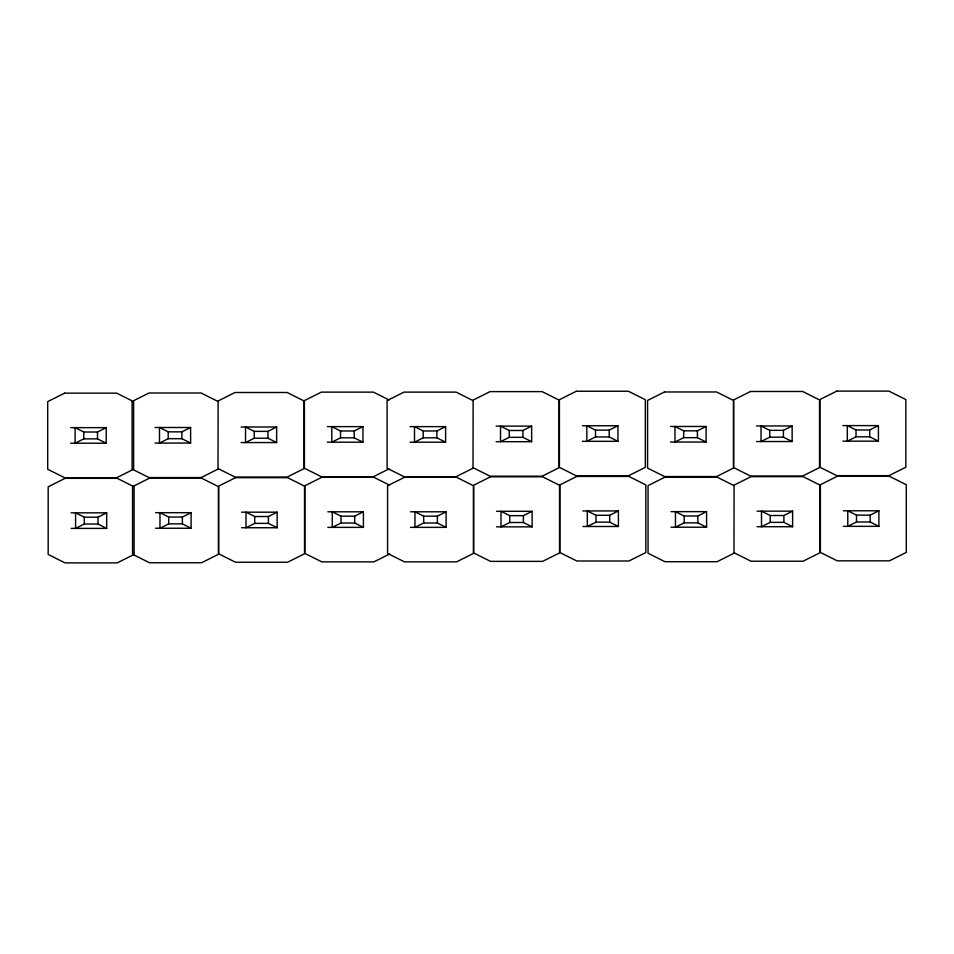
<?xml version="1.0" encoding="UTF-8"?>
<svg xmlns="http://www.w3.org/2000/svg" width="954" height="954" viewBox="0 0 954 954"><rect width="100%" height="100%" fill="white"/><g stroke="black" fill="none" stroke-linecap="round" stroke-linejoin="round"><path stroke-width="1.43" d="M106.216 443.216L97.499 438.864L83.821 438.864L75.104 443.216L75.104 427.654L83.821 432.019L97.499 432.019L106.216 427.654L106.216 443.216L70.656 443.216M190.609 443.061L181.892 438.697L168.214 438.697L159.497 443.061L159.497 427.499L168.214 431.852L181.892 431.852L190.609 427.499L190.609 443.061L155.049 443.061M276.648 442.561L267.931 438.208L254.241 438.208L245.524 442.561L245.524 426.998L254.241 431.363L267.931 431.363L276.648 426.998L276.648 442.561L241.088 442.561M106.693 528.397L97.976 524.032L84.298 524.032L75.581 528.397L75.581 512.835L84.298 517.199L97.976 517.199L106.693 512.835L106.693 528.397L71.133 528.397M191.086 528.242L182.369 523.877L168.679 523.877L159.974 528.242L159.974 512.68L168.679 517.032L182.369 517.032L191.086 512.68L191.086 528.242L155.526 528.242M362.937 442.191L354.22 437.826L340.53 437.826L331.813 442.191L331.813 426.629L340.53 430.993L354.22 430.993L362.937 426.629L362.937 442.191L327.365 442.191M445.613 442.191L436.896 437.826L423.218 437.826L414.501 442.191L414.501 426.629L423.218 430.981L436.896 430.981L445.613 426.629L445.613 442.191L410.053 442.191M277.125 527.741L268.408 523.376L254.718 523.376L246.001 527.741L246.001 512.179L254.718 516.531L268.408 516.531L277.125 512.179L277.125 527.741L241.565 527.741M389.029 468.891L373.419 476.69L321.331 476.69L304.409 468.235L304.409 400.585L321.331 392.13L373.419 392.13L389.029 399.929M531.652 441.69L522.935 437.326L509.245 437.326L500.528 441.69L500.528 426.128L509.245 430.481L522.935 430.481L531.652 426.128L531.652 441.69L496.092 441.69M363.414 527.371L354.697 523.007L341.007 523.007L332.29 527.371L332.29 511.809L341.007 516.162L354.697 516.162L363.414 511.809L363.414 527.371L327.842 527.371M446.09 527.359L437.373 523.007L423.683 523.007L414.966 527.359L414.966 511.797L423.683 516.162L437.373 516.162L446.09 511.797L446.09 527.359L410.53 527.359M617.942 441.32L609.224 436.956L595.534 436.956L586.817 441.32L586.817 425.758L595.534 430.111L609.224 430.111L617.942 425.758L617.942 441.32L582.369 441.32M389.506 554.071L373.896 561.87L321.808 561.87L304.886 553.415L304.886 485.765L321.808 477.31L373.896 477.31L389.506 485.109M532.129 526.858L523.412 522.506L509.722 522.506L501.005 526.858L501.005 511.308L509.722 515.661L523.412 515.661L532.129 511.308L532.129 526.858L496.557 526.858M706.103 442.036L697.386 437.671L683.696 437.671L674.979 442.036L674.979 426.474L683.696 430.826L697.386 430.826L706.103 426.474L706.103 442.036L670.531 442.036M618.419 526.489L609.701 522.136L596.011 522.136L587.294 526.489L587.294 510.939L596.011 515.291L609.701 515.291L618.419 510.939L618.419 526.489L582.846 526.489M792.142 441.535L783.425 437.171L769.735 437.171L761.018 441.535L761.018 425.973L769.735 430.337L783.425 430.337L792.142 425.973L792.142 441.535L756.57 441.535M878.419 441.165L869.702 436.801L856.024 436.801L847.307 441.165L847.307 425.603L856.024 429.968L869.702 429.968L878.419 425.603L878.419 441.165L842.859 441.165M706.58 527.216L697.863 522.852L684.173 522.852L675.456 527.216L675.456 511.654L684.173 516.007L697.863 516.007L706.58 511.654L706.58 527.216L671.008 527.216M792.619 526.715L783.902 522.351L770.212 522.351L761.495 526.715L761.495 511.153L770.212 515.506L783.902 515.506L792.619 511.153L792.619 526.715L757.047 526.715M878.896 526.346L870.179 521.981L856.501 521.981L847.784 526.346L847.784 510.784L856.501 515.136L870.179 515.136L878.896 510.784L878.896 526.346L843.336 526.346M582.369 425.758L617.942 425.758M842.859 425.603L878.419 425.603M756.57 425.973L792.142 425.973M496.092 426.128L531.652 426.128M670.531 426.474L706.103 426.474M327.365 426.629L362.937 426.629M410.053 426.629L445.613 426.629M241.088 426.998L276.648 426.998M155.049 427.499L190.609 427.499M70.656 427.654L106.216 427.654M843.336 510.784L878.896 510.784M582.846 510.939L618.419 510.939M757.047 511.153L792.619 511.153M496.557 511.308L532.129 511.308M671.008 511.654L706.58 511.654M327.842 511.809L363.414 511.809M410.53 511.797L446.09 511.797M241.565 512.179L277.125 512.179M71.133 512.835L106.693 512.835M155.526 512.68L191.086 512.68M733.984 485.598L717.062 477.143L664.974 477.143L648.052 485.598L648.052 553.26L664.974 561.715L717.062 561.715L733.984 553.26L734.091 485.109L751.013 476.654L803.101 476.654L820.011 485.109L820.011 552.76L803.101 561.214L751.013 561.214L734.091 552.76M473.017 400.573L456.107 392.118L404.007 392.118L387.097 400.573L387.097 468.235L404.007 476.69L456.107 476.69L473.017 468.235L473.136 400.084L490.046 391.617L542.134 391.617L559.056 400.084L559.056 467.734L542.134 476.189L490.046 476.189L473.136 467.734M218.013 401.455L201.103 393L149.003 393L132.093 401.455L132.093 469.106L149.003 477.56L201.103 477.56L218.013 469.106L218.132 400.954L235.042 392.499L287.142 392.499L304.052 400.954L304.052 468.605L287.142 477.06L235.042 477.06L218.132 468.605M870.179 515.136L870.179 521.981M869.702 429.968L869.702 436.801M856.501 515.136L856.501 521.981M856.024 429.968L856.024 436.801M783.902 515.506L783.902 522.351M783.425 430.337L783.425 437.171M770.212 515.506L770.212 522.351M769.735 430.337L769.735 437.171M697.863 516.007L697.863 522.852M697.386 430.826L697.386 437.671M684.173 516.007L684.173 522.852M683.696 430.826L683.696 437.671M609.701 515.291L609.701 522.136M609.224 430.111L609.224 436.956M596.011 515.291L596.011 522.136M595.534 430.111L595.534 436.956M523.412 515.661L523.412 522.506M522.935 430.481L522.935 437.326M509.722 515.661L509.722 522.506M509.245 430.481L509.245 437.326M437.373 516.162L437.373 523.007M436.896 430.981L436.896 437.826M423.683 516.162L423.683 523.007M423.218 430.981L423.218 437.826M354.697 516.162L354.697 523.007M354.22 430.993L354.22 437.826M341.007 516.162L341.007 523.007M340.53 430.993L340.53 437.826M268.408 516.531L268.408 523.376M267.931 431.363L267.931 438.208M254.718 516.531L254.718 523.376M254.241 431.363L254.241 438.208M182.369 517.032L182.369 523.877M181.892 431.852L181.892 438.697M168.679 517.032L168.679 523.877M168.214 431.852L168.214 438.697M97.976 517.199L97.976 524.032M97.499 432.019L97.499 438.864M84.298 517.199L84.298 524.032M83.821 432.019L83.821 438.864M64.61 393.155L47.7 401.61L47.7 469.261L64.61 477.727L116.71 477.727L133.62 469.261L133.62 401.61L116.71 393.155L64.61 393.155M65.087 478.336L48.177 486.79L48.177 554.441L65.087 562.896L117.187 562.896L134.097 554.441L134.097 486.79L117.187 478.336L65.087 478.336M149.48 478.169L132.57 486.635L132.57 554.286L149.48 562.741L201.58 562.741L218.49 554.286L218.49 486.635L201.58 478.169L149.48 478.169M235.519 477.68L218.609 486.135L218.609 553.785L235.519 562.24L287.607 562.24L304.529 553.785L304.529 486.135L287.607 477.68L235.519 477.68M404.484 477.298L387.574 485.753L387.574 553.415L404.484 561.87L456.572 561.87L473.494 553.415L473.494 485.753L456.572 477.298L404.484 477.298M576.335 391.247L559.414 399.714L559.414 467.365L576.335 475.819L628.424 475.819L645.333 467.365L645.333 399.714L628.424 391.247L576.335 391.247M490.523 476.797L473.613 485.252L473.613 552.915L490.523 561.369L542.611 561.369L559.533 552.915L559.533 485.252L542.611 476.797L490.523 476.797M664.497 391.975L647.587 400.43L647.587 468.08L664.497 476.535L716.585 476.535L733.507 468.08L733.507 400.43L716.585 391.975L664.497 391.975M576.812 476.428L559.891 484.882L559.891 552.545L576.812 561L628.901 561L645.81 552.545L645.81 484.882L628.901 476.428L576.812 476.428M750.536 391.474L733.614 399.929L733.614 467.579L750.536 476.034L802.624 476.034L819.534 467.579L819.534 399.929L802.624 391.474L750.536 391.474M836.813 391.104L819.903 399.559L819.903 467.21L836.813 475.664L888.913 475.664L905.823 467.21L905.823 399.559L888.913 391.104L836.813 391.104M837.29 476.273L820.38 484.739L820.38 552.39L837.29 560.845L889.39 560.845L906.3 552.39L906.3 484.739L889.39 476.273L837.29 476.273"/></g></svg>
